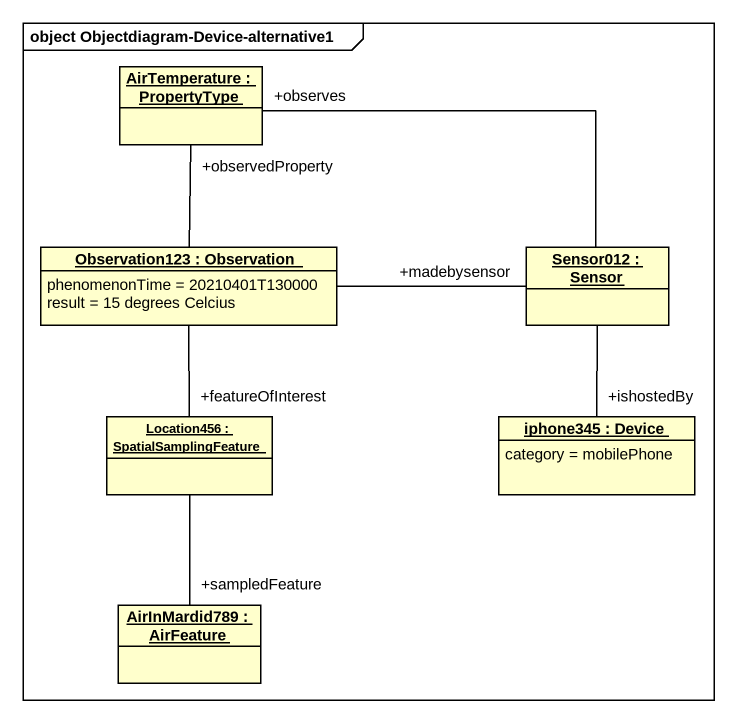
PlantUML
@startuml
mainframe object Objectdiagram-Device-alternative1
hide circle
hide empty members
object "AirTemperature : PropertyType" as AirTemperature
object "Observation123 : Observation" as Observation123 {
  phenomenonTime = 20210401T130000
  result = 15 degrees Celcius
}
object "Sensor012 : Sensor" as Sensor012
object "Location456 : SpatialSamplingFeature" as Location456
object "iphone345 : Device" as iphone345 {
  category = mobilePhone
}
object "AirInMardid789 : AirFeature" as AirInMardid789
Observation123 -up- "+observedProperty" AirTemperature
Observation123 -right- "+madebysensor" Sensor012
Observation123 -- "+featureOfInterest" Location456
Sensor012 -left- "+observes" AirTemperature
Sensor012 -- "+ishostedBy" iphone345
Location456 -- "+sampledFeature" AirInMardid789
@enduml
